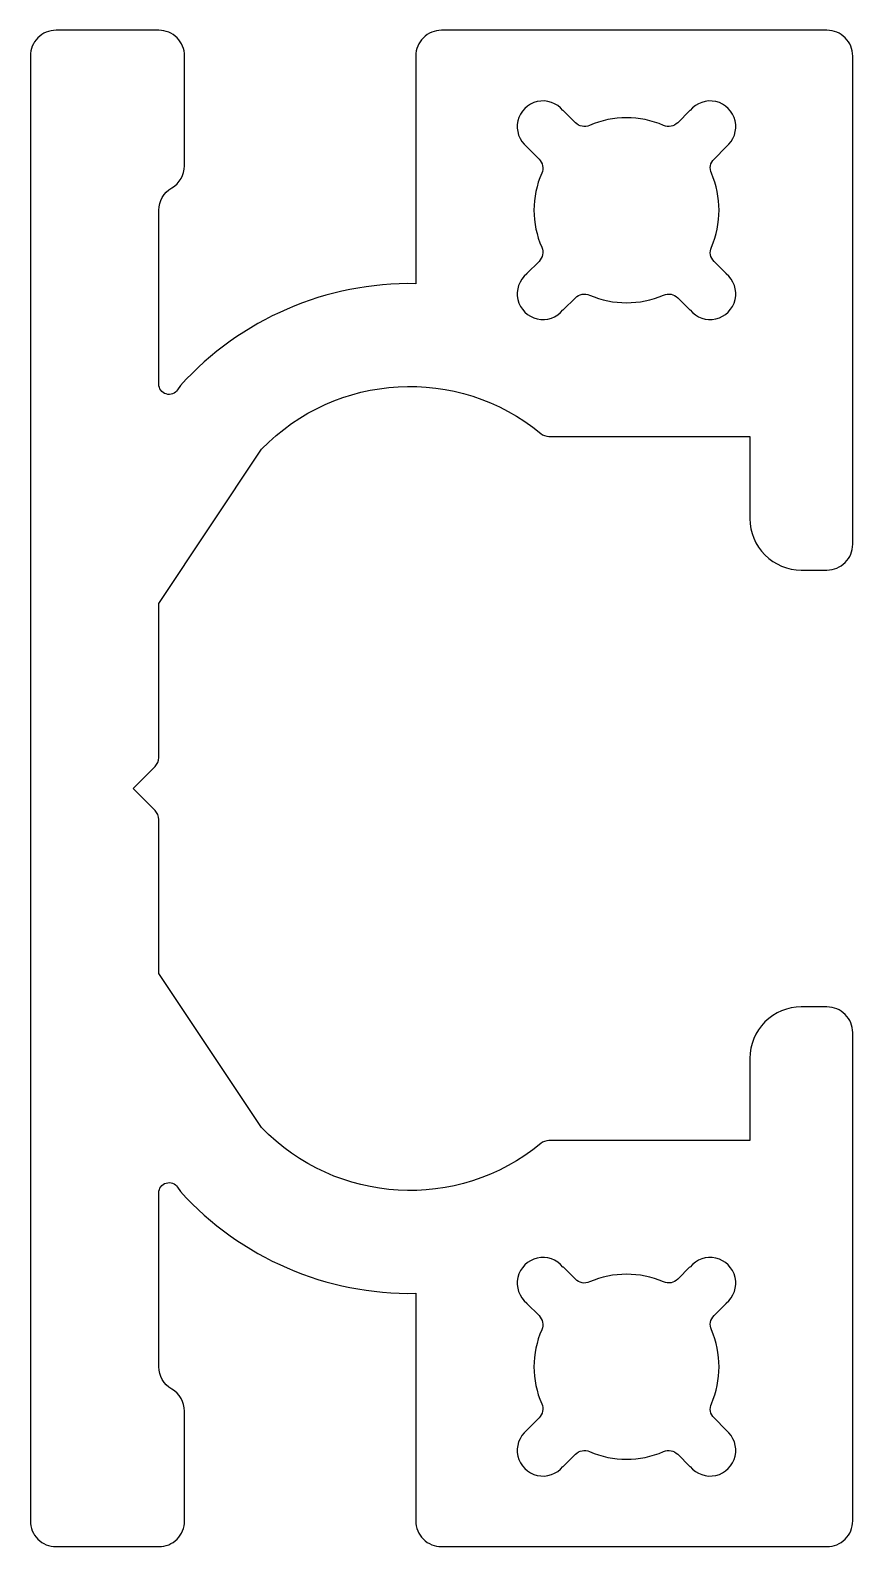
# Model space of a CAD drawing. Extents: x 735.3 to 751.3, y 498.2 to 527.7.
import ezdxf

# ---------------------------------------------------------------- set-up
doc = ezdxf.new("R2010")
doc.units = 0
doc.layers.add('VISIBLE__ISO_', color=7, linetype='CONTINUOUS')

msp = doc.modelspace()

# ---------------------------------------------------------------- linework, layer by layer
at = {"layer": 'VISIBLE__ISO_'}
for points in [[(735.8, 527.744, 0.414214), (735.3, 527.244), (735.3, 498.744, 0.414214), (735.8, 498.244), (737.8, 498.244, 0.414214), (738.3, 498.744), (738.3, 500.878, 0.267949), (738.05, 501.311, -0.267949), (737.8, 501.744), (737.8, 505.127, -0.742056), (738.166, 505.238), (738.223, 505.152, 0.217127), (742.8, 503.173), (742.8, 498.744, 0.414214), (743.3, 498.244), (750.8, 498.244, 0.414214), (751.3, 498.744), (751.3, 508.244, 0.414214), (750.8, 508.744), (750.3, 508.744, 0.414214), (749.3, 507.744), (749.3, 506.144), (745.391, 506.144, 0.173898), (745.232, 506.087, -0.391154), (739.798, 506.397), (737.8, 509.394), (737.8, 512.39, 0.198912), (737.726, 512.567), (737.3, 512.994), (737.726, 513.42, 0.198912), (737.8, 513.597), (737.8, 516.594), (739.799, 519.592, -0.391051), (745.232, 519.901, 0.173922), (745.391, 519.844), (749.3, 519.844), (749.3, 518.244, 0.414214), (750.3, 517.244), (750.8, 517.244, 0.414214), (751.3, 517.744), (751.3, 527.244, 0.414214), (750.8, 527.744), (743.3, 527.744, 0.414214), (742.8, 527.244), (742.8, 522.814, 0.217127), (738.223, 520.835), (738.166, 520.749, -0.742056), (737.8, 520.86), (737.8, 524.244, -0.267949), (738.05, 524.677, 0.267949), (738.3, 525.11), (738.3, 527.244, 0.414214), (737.8, 527.744)], [(745.249, 524.962, 0.208363), (745.249, 523.525, -0.308308), (745.197, 523.248), (744.959, 523.01, 0.00033), (744.96, 523.007, 1.115304), (745.663, 522.304, 0.00033), (745.666, 522.303), (745.904, 522.541, -0.308308), (746.181, 522.593, 0.208363), (747.619, 522.593, -0.308308), (747.895, 522.541), (748.134, 522.303, 0.00033), (748.136, 522.304, 1.115304), (748.839, 523.007, 0.00033), (748.841, 523.01), (748.602, 523.248, -0.308308), (748.55, 523.525, 0.208363), (748.55, 524.962, -0.308308), (748.602, 525.239), (748.841, 525.477, 0.00033), (748.839, 525.48, 1.115304), (748.136, 526.183, 0.00033), (748.134, 526.185), (747.895, 525.946, -0.308308), (747.619, 525.894, 0.208363), (746.181, 525.894, -0.308308), (745.904, 525.946), (745.666, 526.185, 0.00033), (745.663, 526.183, 1.115304), (744.96, 525.48, 0.00033), (744.959, 525.477), (745.197, 525.239, -0.308308)], [(745.249, 502.462, 0.208363), (745.249, 501.025, -0.308308), (745.197, 500.748), (744.959, 500.51, 0.00033), (744.96, 500.507, 1.115304), (745.663, 499.804, 0.00033), (745.666, 499.803), (745.904, 500.041, -0.308308), (746.181, 500.093, 0.208363), (747.619, 500.093, -0.308308), (747.895, 500.041), (748.134, 499.803, 0.00033), (748.136, 499.804, 1.115304), (748.839, 500.507, 0.00033), (748.841, 500.51), (748.602, 500.748, -0.308308), (748.55, 501.025, 0.208363), (748.55, 502.462, -0.308308), (748.602, 502.739), (748.841, 502.977, 0.00033), (748.839, 502.98, 1.115304), (748.136, 503.683, 0.00033), (748.134, 503.685), (747.895, 503.446, -0.308308), (747.619, 503.394, 0.208363), (746.181, 503.394, -0.308308), (745.904, 503.446), (745.666, 503.685, 0.00033), (745.663, 503.683, 1.115304), (744.96, 502.98, 0.00033), (744.959, 502.977), (745.197, 502.739, -0.308308)]]:
    msp.add_lwpolyline(points, format="xyb", close=True, dxfattribs=at)

doc.saveas('drawing.dxf')
